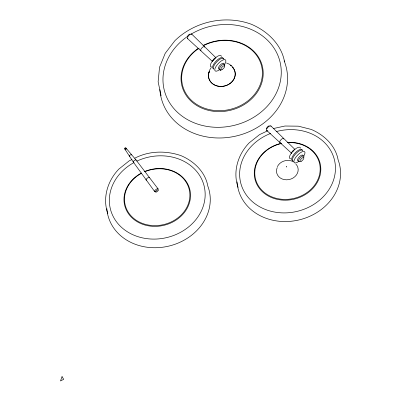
<?xml version="1.0" encoding="UTF-8"?>
<svg xmlns="http://www.w3.org/2000/svg" width="401" height="401" viewBox="0 0 401 401"><rect width="100%" height="100%" fill="white"/><g stroke="black" fill="none" stroke-linecap="round" stroke-linejoin="round"><path stroke-width="0.6" d="M208.685 73.157L209.533 70.255L211.202 67.594M277.352 166.691C280.109 160.916 287.948 158.666 293.452 161.809M132.029 159.498L129.262 160.796L118.871 169.077C107.603 180.691 102.27 198.019 107.814 213.598M134.796 158.2C148.826 150.781 165.854 150.465 180.726 155.543L180.891 155.608C193.803 161.017 205.342 171.879 207.828 186.099A52.135 44.546 -13.4 0 1 167.994 246.284A52.135 44.546 -13.4 0 1 106.851 208.645M267.858 130.711L259.557 134.606L249.161 142.886C237.898 154.505 232.565 171.834 238.109 187.407M273.532 128.505L284.966 126.019L298.369 126.175L311.186 129.418C324.098 134.826 335.637 145.688 338.123 159.909A52.135 44.546 -13.4 0 1 297.938 220.174A52.135 44.546 -13.4 0 1 237.111 181.848M226.45 62.967L229.407 64.23L231.828 66.14L233.552 68.566M187.432 38.471L212.144 61.142M266.545 130.265L291.712 153.357A2.536 0.922 -46.6 0 1 292.615 151.182A2.536 0.922 -46.6 0 1 294.925 149.623M215.733 57.564L191.768 34.155M294.845 149.352L270.881 125.944M126.591 148.801L136.014 159.949L158.049 188.831M154.575 191.447L133.272 162.014L125.307 149.768M284.555 61.884C281.487 44.331 267.241 30.922 251.302 24.245L251.091 24.165C225.111 14.717 194.64 21.443 174.871 40.717L165.202 53.333L159.543 67.283L158.134 81.784L161.082 95.834M292.264 160.33A7.273 2.642 -46.6 0 1 295.457 152.621A7.273 2.642 -46.6 0 1 302.314 150.315M293.001 161.027A7.273 2.642 -46.6 0 1 295.667 153.869A7.273 2.642 -46.6 0 1 302.85 150.435M266.886 128.846A1.905 0.692 -46.6 0 1 267.287 127.092A1.905 0.692 -46.6 0 1 269.297 126.044M266.991 130.46A3.068 1.118 -46.6 0 1 268.074 127.162A3.068 1.118 -46.6 0 1 270.951 126.516M302.986 155.548A3.789 1.378 -46.6 0 1 302.971 155.954M298.078 160.826A3.789 1.378 -46.6 0 1 298.875 157.332A3.789 1.378 -46.6 0 1 302.88 155.247M290.745 158.801A7.574 2.752 -46.6 0 1 292.865 151.227A7.574 2.752 -46.6 0 1 300.555 148.25M280.494 142.4A2.672 0.972 -46.6 0 1 280.946 139.774A2.672 0.972 -46.6 0 1 283.642 139.012M291.512 153.648A3.789 1.378 -46.6 0 1 291.763 153.092M293.076 151.297A3.789 1.378 -46.6 0 1 293.632 150.736M299.938 161.453A3.789 1.378 -46.6 0 1 298.585 160.099A3.789 1.378 -46.6 0 1 302.169 156.245A3.789 1.378 -46.6 0 1 303.773 157.332M298.895 161.342A7.574 2.752 -46.6 0 1 294.098 160.365A7.574 2.752 -46.6 0 1 302.073 151.784A7.574 2.752 -46.6 0 1 303.732 156.134M133.749 162.069A1.719 0.566 -36.6 0 1 134.109 160.676A1.719 0.566 -36.6 0 1 136.054 160.179M129.698 156.225A1.303 0.431 -36.6 0 1 129.658 155.553A1.303 0.431 -36.6 0 1 131.087 154.57A1.303 0.431 -36.6 0 1 131.428 155.032M155.362 191.472A2.175 0.717 -36.6 0 1 154.731 190.716A2.175 0.717 -36.6 0 1 157.067 188.881A2.175 0.717 -36.6 0 1 157.989 189.407M146.505 180.099A2.175 0.717 -36.6 0 1 147.342 178.139A2.175 0.717 -36.6 0 1 149.548 177.808M125.749 149.713A0.802 0.266 -36.6 0 1 125.333 149.553A0.802 0.266 -36.6 0 1 126.23 148.816A0.802 0.266 -36.6 0 1 126.536 149.072M124.876 148.676A0.802 0.266 -36.6 0 1 124.596 148.385A0.802 0.266 -36.6 0 1 125.593 147.698A0.802 0.266 -36.6 0 1 125.583 148.19M125.287 149.473A1.038 0.341 -36.6 0 1 124.871 149.172A1.038 0.341 -36.6 0 1 126.034 148.26A1.038 0.341 -36.6 0 1 126.4 148.596M213.152 68.536A7.273 2.642 -46.6 0 1 216.35 60.832A7.273 2.642 -46.6 0 1 223.202 58.521M213.888 69.238A7.273 2.642 -46.6 0 1 217.086 61.528A7.273 2.642 -46.6 0 1 223.938 59.218M187.442 36.782A1.905 0.692 -46.6 0 1 188.585 34.872A1.905 0.692 -46.6 0 1 190.184 34.255M187.884 38.671A3.068 1.118 -46.6 0 1 188.741 35.599A3.068 1.118 -46.6 0 1 191.853 34.396M218.971 69.032A3.789 1.378 -46.6 0 1 220.304 64.957A3.789 1.378 -46.6 0 1 223.858 64.16M211.633 67.007A7.574 2.752 -46.6 0 1 213.753 59.433A7.574 2.752 -46.6 0 1 221.442 56.456M201.086 50.656A2.672 0.972 -46.6 0 1 202.029 47.784A2.672 0.972 -46.6 0 1 204.535 47.218M213.006 60.706A3.789 1.378 -46.6 0 1 213.452 60.1M213.964 59.503A3.789 1.378 -46.6 0 1 215.106 58.451M212.6 61.569A2.536 0.922 -46.6 0 1 213.678 59.193A2.536 0.922 -46.6 0 1 216.039 57.869M220.826 69.659A3.789 1.378 -46.6 0 1 219.402 68.486A3.789 1.378 -46.6 0 1 222.685 64.671A3.789 1.378 -46.6 0 1 224.796 65.047M224.66 65.538A3.789 1.378 -46.6 0 1 224.41 66.095M219.783 69.548A7.574 2.752 -46.6 0 1 215.026 68.456A7.574 2.752 -46.6 0 1 223.192 59.894A7.574 2.752 -46.6 0 1 224.365 64.746M295.873 164.059A10.927 9.333 -13.4 0 1 288.855 179.603A10.927 9.333 -13.4 0 1 277.271 167.498M287.788 142.631A32.947 28.15 -13.4 0 1 316.63 182.064A32.947 28.15 -13.4 0 1 261.226 189.533A32.947 28.15 -13.4 0 1 281.713 143.448M276.444 131.533A48.265 41.243 -13.4 0 1 333.998 178.575A48.265 41.243 -13.4 0 1 255.622 204.214A48.265 41.243 -13.4 0 1 270.65 133.428M287.231 142.425A33.529 28.651 -13.4 0 1 317.397 182.184A33.529 28.651 -13.4 0 1 260.946 190.254A33.529 28.651 -13.4 0 1 281.672 143.217M144.972 171.643A32.947 28.15 -13.4 0 1 189.718 198.104A32.947 28.15 -13.4 0 1 139.012 221.888A32.947 28.15 -13.4 0 1 141.638 173.207M136.876 161.107A48.265 41.243 -13.4 0 1 205.071 197.091A48.265 41.243 -13.4 0 1 131.628 234.139A48.265 41.243 -13.4 0 1 134.069 162.52M144.24 171.688A33.529 28.651 -13.4 0 1 190.4 198.019A33.529 28.651 -13.4 0 1 138.926 222.675A33.529 28.651 -13.4 0 1 141.423 173.042M230.354 65.328A13.489 11.524 -13.4 0 1 231.227 65.949A13.474 11.514 -13.4 0 0 230.349 65.333M203.467 45.644A40.671 34.752 -13.4 0 1 262.414 73.258A40.671 34.752 -13.4 0 1 203.127 107.684A40.671 34.752 -13.4 0 1 199.217 48.115M191.227 34.065A59.589 50.917 -13.4 0 1 281.181 69.513A59.589 50.917 -13.4 0 1 196.791 123.819A59.589 50.917 -13.4 0 1 187.137 36.702M284.124 60.777A64.361 54.997 -13.4 0 1 235.983 136.054A64.361 54.997 -13.4 0 1 159.884 89.588M203.026 45.529A41.393 35.368 -13.4 0 1 263.206 73.233A41.393 35.368 -13.4 0 1 203.302 108.741A41.393 35.368 -13.4 0 1 198.37 48.29M220.575 70.391C220.801 71.283 221.402 69.799 220.575 70.391M286.299 166.801L286.705 166.866L286.299 166.801M62.045 376.639L60.496 380.95L63.699 379.316L62.045 376.639M301.457 161.177A2.652 0.962 -46.6 0 0 303.788 157.668A2.652 0.962 -46.6 0 0 300.504 159.763A2.652 0.962 -46.6 0 0 301.457 161.177M156.36 191.984A1.804 0.596 -36.6 0 0 158.405 189.944A1.804 0.596 -36.6 0 0 156.014 190.961A1.804 0.596 -36.6 0 0 156.36 191.984M222.349 69.383A2.652 0.962 -46.6 0 0 224.68 65.879A2.652 0.962 -46.6 0 0 221.392 67.969A2.652 0.962 -46.6 0 0 222.349 69.383M223.733 86.2A13.489 11.524 -13.4 0 0 232.395 67.012A13.474 11.514 -13.4 0 1 223.733 86.19A13.489 11.524 -13.4 0 1 209.432 71.253A13.474 11.514 -13.4 0 0 223.733 86.19"/></g></svg>
